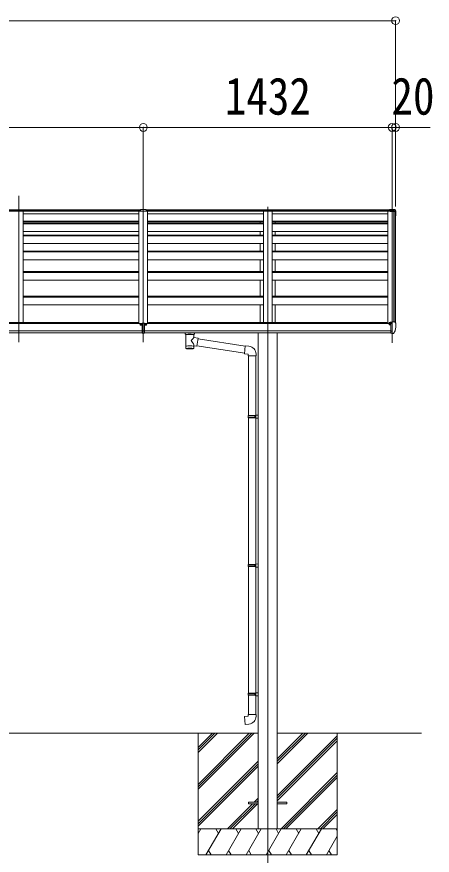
# Model space of a CAD drawing. Units: millimetres at full size. Extents: x -12578 to 12718, y -8779 to 8681.
# Drawn here: x 6940 to 9331, y -5637 to -815 of the extents above; entities that cross this region are included whole.
import ezdxf
from ezdxf.enums import TextEntityAlignment as Align

# ---------------------------------------------------------------- set-up
doc = ezdxf.new("R2010")
doc.units = ezdxf.units.MM
doc.header["$LTSCALE"] = 45
doc.header["$PDMODE"] = 32
doc.header["$PDSIZE"] = 45
for name, color, linetype, lineweight in [('0-0_0', 7, 'Continuous', 9), ('0-1_本体', 4, 'Continuous', 9), ('0-2_部品', 7, 'Continuous', 9), ('0-8_PARTS2', 2, 'Continuous', 9), ('0-A_寸法', 6, 'Continuous', 9)]:
    doc.layers.add(name, color=color, linetype=linetype, lineweight=lineweight)
doc.styles.add('ＭＳ ゴシック', font='')
doc.styles.get('ＭＳ ゴシック').set_extended_font_data('MS Gothic')

msp = doc.modelspace()

# ---------------------------------------------------------------- linework, layer by layer
at = {"layer": '0-0_0'}
for p, q in [((6509.08, -4935.23), (8329.07, -4935.23)), ((7984.07, -4935.23), (7984.07, -5635.23)), ((7984.07, -5229.41), (8278.25, -4935.23)), ((7984.07, -5243.55), (8292.39, -4935.23)), ((7984.07, -5257.69), (8306.53, -4935.23)), ((7984.07, -5045.56), (8094.4, -4935.23)), ((7984.07, -5031.42), (8080.26, -4935.23)), ((7984.07, -5017.28), (8066.12, -4935.23)), ((9268.95, -4935.23), (8439.07, -4935.23)), ((8439.07, -5111.06), (8614.9, -4935.23)), ((8439.07, -5096.92), (8600.76, -4935.23)), ((8439.07, -5082.78), (8586.62, -4935.23)), ((8439.07, -5294.91), (8784.07, -4949.91)), ((8439.07, -5309.05), (8784.07, -4964.05)), ((8784.07, -4935.23), (8784.07, -5635.23)), ((8439.07, -5323.19), (8784.07, -4978.2)), ((7984.07, -5441.54), (8329.07, -5096.54)), ((7984.07, -5455.68), (8329.07, -5110.69)), ((7984.07, -5469.83), (8329.07, -5124.83)), ((8460.88, -5485.23), (8784.07, -5162.04)), ((8475.02, -5485.23), (8784.07, -5176.19)), ((8489.16, -5485.23), (8784.07, -5190.33)), ((8152.51, -5485.23), (8297.17, -5340.58)), ((8166.65, -5485.23), (8311.31, -5340.58)), ((8180.8, -5485.23), (8325.45, -5340.58)), ((8306.17, -5331.58), (8329.07, -5308.68)), ((8320.31, -5331.58), (8329.07, -5322.82)), ((8673.01, -5485.23), (8784.07, -5374.17)), ((8687.15, -5485.23), (8784.07, -5388.32)), ((8701.3, -5486.08), (8784.07, -5403.3)), ((8784.07, -5485.23), (7984.07, -5485.23)), ((7984.07, -5512.74), (7999.95, -5485.23)), ((8028.82, -5635.23), (8115.42, -5485.23)), ((8100.42, -5511.21), (8085.42, -5485.23)), ((8144.29, -5635.23), (8230.89, -5485.23)), ((8215.89, -5511.22), (8200.89, -5485.23)), ((8259.76, -5635.23), (8346.36, -5485.23)), ((8331.36, -5511.21), (8316.36, -5485.23)), ((8375.23, -5635.23), (8461.83, -5485.23)), ((8446.83, -5511.21), (8431.83, -5485.23)), ((8490.7, -5635.23), (8577.3, -5485.23)), ((8562.3, -5511.21), (8547.3, -5485.23)), ((8606.17, -5635.23), (8692.77, -5485.23)), ((8662.77, -5485.23), (8677.77, -5511.21)), ((8778.24, -5485.23), (8784.07, -5495.33)), ((8721.64, -5635.23), (8784.07, -5527.1)), ((7984.07, -5635.23), (8784.07, -5635.23)), ((8043.81, -5609.25), (8058.81, -5635.23)), ((8159.28, -5609.25), (8174.28, -5635.23)), ((8274.76, -5609.25), (8289.75, -5635.23)), ((8390.23, -5609.25), (8405.22, -5635.23)), ((8505.69, -5609.25), (8520.69, -5635.23)), ((8621.16, -5609.25), (8636.16, -5635.23)), ((8736.63, -5609.25), (8751.63, -5635.23))]:
    msp.add_line(p, q, dxfattribs=at)
at = {"layer": '0-1_本体'}
for p, q in [((1955.59, -1924.42), (7652.58, -1924.42)), ((7652.58, -1926), (1955.59, -1926)), ((7684.57, -1924.42), (9084.56, -1924.42)), ((9084.56, -1926), (7684.57, -1926)), ((7656.08, -1931.62), (1952.09, -1931.62)), ((7656.08, -1932.53), (1952.09, -1932.53)), ((6977.08, -1932.53), (6977.08, -2572.32)), ((7643.08, -1947.73), (6977.08, -1947.73)), ((7643.07, -1932.53), (7643.07, -2578.73)), ((9088.06, -1931.62), (7684.57, -1931.62)), ((9088.06, -1932.53), (7684.57, -1932.53)), ((7693.07, -1932.53), (7693.07, -2578.73)), ((7693.07, -1947.73), (8359.07, -1947.73)), ((8359.07, -1932.53), (8359.07, -2572.32)), ((8409.07, -1932.53), (8409.07, -2572.32)), ((8409.07, -1947.73), (9075.07, -1947.73)), ((9075.07, -1932.53), (9075.07, -2578.73)), ((9110.37, -2568.92), (9110.37, -1934.09)), ((9111.07, -1934.09), (9111.07, -2568.92)), ((9119.12, -1934.51), (9111.28, -1934.1)), ((9120.06, -1935.35), (9120.07, -2575.47)), ((7643.08, -1991.26), (6977.08, -1991.26)), ((7643.08, -1992.33), (6977.08, -1992.33)), ((7643.08, -1993.64), (6977.08, -1993.64)), ((6977.08, -2002.47), (7643.08, -2002.47)), ((7643.08, -2005.05), (6977.08, -2005.05)), ((7693.07, -1991.26), (8359.07, -1991.26)), ((7693.07, -1992.33), (8359.07, -1992.33)), ((7693.07, -1993.64), (8359.07, -1993.64)), ((8359.07, -2002.47), (7693.07, -2002.47)), ((8359.07, -2005.05), (7693.07, -2005.05)), ((8341.57, -2002.47), (8341.57, -1993.64)), ((8409.07, -1991.26), (9075.07, -1991.26)), ((8409.07, -1992.33), (9075.07, -1992.33)), ((8409.07, -1993.64), (9075.07, -1993.64)), ((9075.07, -2002.47), (8409.07, -2002.47)), ((9075.07, -2005.05), (8409.07, -2005.05)), ((8426.57, -2002.47), (8426.57, -1993.64)), ((7643.08, -2049.79), (6977.08, -2049.79)), ((6977.08, -2070.38), (7643.08, -2070.38)), ((8359.07, -2049.79), (7693.07, -2049.79)), ((8359.07, -2070.38), (7693.07, -2070.38)), ((8341.57, -2070.38), (8341.57, -2049.79)), ((9075.07, -2049.79), (8409.07, -2049.79)), ((9075.07, -2070.38), (8409.07, -2070.38)), ((8426.57, -2070.38), (8426.57, -2049.79)), ((6977.08, -2073.95), (7643.08, -2073.95)), ((6977.08, -2118.49), (7643.08, -2118.49)), ((8359.07, -2073.95), (7693.07, -2073.95)), ((8359.07, -2118.49), (7693.07, -2118.49)), ((8341.57, -2162.94), (8341.57, -2118.49)), ((9075.07, -2073.95), (8409.07, -2073.95)), ((9075.07, -2118.49), (8409.07, -2118.49)), ((8426.57, -2162.94), (8426.57, -2118.49)), ((6977.08, -2162.94), (7643.08, -2162.94)), ((7643.08, -2167.6), (6977.08, -2167.6)), ((8359.07, -2162.94), (7693.07, -2162.94)), ((8359.07, -2167.6), (7693.07, -2167.6)), ((9075.07, -2162.94), (8409.07, -2162.94)), ((9075.07, -2167.6), (8409.07, -2167.6)), ((6977.08, -2211.87), (7643.08, -2211.87)), ((8359.07, -2211.87), (7693.07, -2211.87)), ((8341.57, -2280.14), (8341.57, -2211.87)), ((9075.07, -2211.87), (8409.07, -2211.87)), ((8426.57, -2280.14), (8426.57, -2211.87)), ((6977.08, -2280.14), (7643.08, -2280.14)), ((6977.08, -2285.87), (7643.08, -2285.87)), ((8359.07, -2280.14), (7693.07, -2280.14)), ((8359.07, -2285.87), (7693.07, -2285.87)), ((9075.07, -2280.14), (8409.07, -2280.14)), ((9075.07, -2285.87), (8409.07, -2285.87)), ((6977.08, -2329.81), (7643.08, -2329.81)), ((8359.07, -2329.81), (7693.07, -2329.81)), ((8341.57, -2421.54), (8341.57, -2329.81)), ((9075.07, -2329.81), (8409.07, -2329.81)), ((8426.57, -2421.54), (8426.57, -2329.81)), ((6977.08, -2421.54), (7643.08, -2421.54)), ((6977.08, -2428.34), (7643.08, -2428.34)), ((8359.07, -2421.54), (7693.07, -2421.54)), ((8359.07, -2428.34), (7693.07, -2428.34)), ((9075.07, -2421.54), (8409.07, -2421.54)), ((9075.07, -2428.34), (8409.07, -2428.34)), ((6977.08, -2471.89), (7643.08, -2471.89)), ((8359.07, -2471.89), (7693.07, -2471.89)), ((8341.57, -2572.32), (8341.57, -2471.89)), ((9075.07, -2471.89), (8409.07, -2471.89)), ((8426.57, -2572.32), (8426.57, -2471.89)), ((7661.58, -2578.73), (1946.58, -2578.73)), ((7638.08, -2572.32), (1970.08, -2572.32)), ((7638.07, -2578.73), (7638.07, -2572.32)), ((7638.07, -2578.73), (7638.07, -2572.4)), ((9093.57, -2578.73), (7674.57, -2578.73)), ((9070.07, -2572.32), (7698.07, -2572.32)), ((7698.07, -2578.73), (7698.07, -2572.32)), ((9070.07, -2578.73), (9070.07, -2572.4)), ((1946.58, -2620.33), (7661.58, -2620.33)), ((7661.58, -2632.17), (1946.58, -2632.1)), ((7674.57, -2620.33), (9093.57, -2620.33)), ((9093.57, -2632.17), (7674.57, -2632.1)), ((8329.07, -2632.11), (8329.07, -5485.23)), ((8439.07, -2632.12), (8439.07, -5485.23))]:
    msp.add_line(p, q, dxfattribs=at)
msp.add_circle((9086.1, -2583.84), 3, dxfattribs=at)
msp.add_arc((9119.06, -1935.51), 1, 6.67014, 87, dxfattribs=at)
at = {"layer": '0-2_部品'}
for p, q in [((7668.07, -1922.42), (7651.57, -1923.43)), ((7668.07, -1923.19), (7651.57, -1924.2)), ((7651.57, -1923.43), (7651.57, -1932.66)), ((7668.07, -1923.92), (7651.57, -1924.92)), ((7668.07, -1924.31), (7651.57, -1925.18)), ((7684.57, -1923.43), (7668.07, -1922.42)), ((7684.57, -1924.2), (7668.07, -1923.19)), ((7684.57, -1924.92), (7668.07, -1923.92)), ((7668.07, -1932.19), (7668.07, -1924.31)), ((7684.57, -1925.18), (7668.07, -1924.31)), ((7684.57, -1923.43), (7684.57, -1932.66)), ((9084.56, -1923.29), (9100.06, -1922.35)), ((9084.56, -1923.29), (9084.56, -1924.06)), ((9084.56, -1924.06), (9084.56, -1924.79)), ((9084.56, -1925.18), (9100.06, -1924.36)), ((9084.56, -1924.79), (9084.56, -1925.18)), ((9084.56, -1925.18), (9084.56, -1927.58)), ((9084.56, -1927.58), (9088.06, -1927.4)), ((9084.56, -1928.88), (9084.56, -1927.58)), ((9100.06, -1922.35), (9104.1, -1922.59)), ((9100.06, -1923.12), (9100.06, -1922.35)), ((9100.06, -1922.35), (9100.06, -1923.12)), ((9100.06, -1923.12), (9100.06, -1923.84)), ((9100.06, -1926.76), (9100.06, -1924.36)), ((9115.86, -1925.2), (9100.06, -1924.36)), ((9110.03, -1922.95), (9116.28, -1923.34)), ((9115.72, -1924.07), (9115.72, -1924.8)), ((9115.86, -1925.2), (9120.28, -1932.61)), ((9117.04, -1923.76), (9121.52, -1930.19)), ((7658.8, -1933.01), (7668.07, -1933.13)), ((7677.33, -1933.01), (7668.07, -1933.13)), ((9084.56, -1928.88), (9088.06, -1928.88)), ((9111.17, -1932.59), (9088.06, -1931.19)), ((9088.06, -1931.19), (9088.06, -1934.09)), ((9111.13, -1934.09), (9088.06, -1934.09)), ((9119.14, -1934.51), (9111.13, -1934.09)), ((9111.17, -1931.93), (9119.22, -1932.32)), ((9111.17, -1932.59), (9119.22, -1933.01)), ((9120.56, -1936.68), (9120.56, -1936)), ((9121.52, -1930.19), (9121.52, -1933.71)), ((9122.06, -1931.91), (9122.06, -1936)), ((9122.06, -1936.68), (9122.06, -1936)), ((7653.59, -2583.99), (7653.59, -2585.64)), ((7653.59, -2584.89), (7654.59, -2584.89)), ((7654.59, -2585.64), (7654.59, -2583.99)), ((7655.59, -2584.74), (7656.59, -2584.74)), ((7661.57, -2576.31), (7661.56, -2635.17)), ((7680.54, -2584.74), (7679.54, -2584.74)), ((7681.54, -2583.99), (7681.54, -2585.64)), ((7681.54, -2584.89), (7682.54, -2584.89)), ((7682.54, -2585.64), (7682.54, -2583.99)), ((9083.57, -2574.77), (9083.57, -2578.73)), ((9098.57, -2573.61), (9084.57, -2573.66)), ((9088.07, -2573.65), (9088.07, -2571.75)), ((9088.57, -2583.84), (9088.27, -2583.84)), ((9089.1, -2583.84), (9088.57, -2583.84)), ((9088.9, -2571.34), (9098.57, -2570.62)), ((9093.57, -2578.65), (9100.07, -2578.26)), ((9098.57, -2569.84), (9100.07, -2569.84)), ((9098.57, -2569.84), (9098.57, -2576.01)), ((9100.07, -2637.42), (9100.07, -2568.92)), ((9115.16, -2569.49), (9119.23, -2575.3)), ((9122.07, -2578.29), (9122.07, -2578.92)), ((7661.57, -2622.01), (7674.57, -2622.01)), ((7908.57, -2638.22), (7908.57, -2632.1)), ((7912.67, -2642.72), (7912.65, -2723.01)), ((7958.47, -2660.29), (7958.47, -2642.71)), ((7962.57, -2638.22), (7962.57, -2632.1)), ((9093.57, -2634.22), (9099.07, -2634.22)), ((9099.57, -2635.22), (9099.07, -2634.22)), ((9100.07, -2635.22), (9099.57, -2635.22)), ((9101.57, -2637.33), (9100.07, -2637.42)), ((9101.57, -2637.33), (9105.28, -2637.1)), ((9107.69, -2635.61), (9117.44, -2620.23)), ((7983.69, -2664.2), (7958.47, -2660.29)), ((7983.69, -2664.2), (7976.67, -2709.46)), ((8255.13, -2708.37), (7983.38, -2666.21)), ((7958.49, -2723.01), (7958.47, -2706.38)), ((7958.47, -2706.64), (7976.67, -2709.46)), ((8251.46, -2750.31), (7976.94, -2707.72)), ((8275.99, -2709.93), (8255.15, -2708.11)), ((8271.07, -2765.68), (8317.07, -2765.68)), ((8273.07, -2765.68), (8273.07, -3108.71)), ((8315.07, -2765.68), (8315.07, -3106.15)), ((8317.07, -2765.68), (8317.07, -2754.76)), ((8271.07, -3110.71), (8272.07, -3108.71)), ((8271.07, -3110.71), (8315.07, -3110.71)), ((8271.07, -3110.71), (8271.07, -3118.71)), ((8271.07, -3118.71), (8315.07, -3118.71)), ((8271.07, -3118.71), (8272.07, -3120.71)), ((8272.07, -3108.71), (8315.07, -3108.71)), ((8272.07, -3120.71), (8315.07, -3120.71)), ((8273.07, -3120.71), (8273.07, -3964.89)), ((8310.59, -3110.71), (8310.16, -3108.71)), ((8313.07, -3106.21), (8329.07, -3105.74)), ((8313.07, -3108.21), (8313.07, -3106.21)), ((8313.07, -3108.21), (8315.07, -3108.21)), ((8313.07, -3123.21), (8313.07, -3121.21)), ((8313.07, -3123.21), (8329.07, -3123.68)), ((8315.07, -3123.27), (8315.07, -3962.34)), ((8329.07, -3105.74), (8329.07, -3123.68)), ((8271.07, -3966.89), (8272.07, -3964.89)), ((8271.07, -3966.89), (8315.07, -3966.89)), ((8271.07, -3966.89), (8271.07, -3974.89)), ((8271.07, -3974.89), (8315.07, -3974.89)), ((8271.07, -3974.89), (8272.07, -3976.89)), ((8272.07, -3964.89), (8315.07, -3964.89)), ((8272.07, -3976.89), (8315.07, -3976.89)), ((8273.07, -3976.89), (8273.07, -4705.08)), ((8310.59, -3966.89), (8310.16, -3964.89)), ((8313.07, -3962.39), (8329.07, -3961.92)), ((8313.07, -3964.39), (8313.07, -3962.39)), ((8313.07, -3964.39), (8315.07, -3964.39)), ((8313.07, -3979.39), (8313.07, -3977.39)), ((8313.07, -3979.39), (8329.07, -3979.86)), ((8315.07, -3979.45), (8315.07, -4702.52)), ((8329.07, -3961.92), (8329.07, -3979.86)), ((8271.07, -4707.08), (8272.07, -4705.08)), ((8271.07, -4707.08), (8315.07, -4707.08)), ((8271.07, -4707.08), (8271.07, -4715.08)), ((8271.07, -4715.08), (8315.07, -4715.08)), ((8271.07, -4715.08), (8272.07, -4717.08)), ((8272.07, -4705.08), (8315.07, -4705.08)), ((8272.07, -4717.08), (8315.07, -4717.08)), ((8273.07, -4717.08), (8273.07, -4827.08)), ((8310.59, -4707.08), (8310.16, -4705.08)), ((8313.07, -4702.58), (8329.07, -4702.11)), ((8313.07, -4704.58), (8313.07, -4702.58)), ((8313.07, -4704.58), (8315.07, -4704.58)), ((8313.07, -4719.58), (8313.07, -4717.58)), ((8313.07, -4719.58), (8329.07, -4720.05)), ((8315.07, -4719.64), (8315.07, -4827.08)), ((8329.07, -4702.11), (8329.07, -4720.05)), ((8271.07, -4827.08), (8317.07, -4827.08)), ((8271.07, -4837.08), (8271.07, -4827.08)), ((8317.07, -4827.08), (8317.07, -4838))]:
    msp.add_line(p, q, dxfattribs=at)
at = {"layer": '0-2_部品', "color": 4}
for p, q in [((8274.27, -5331.58), (8274.27, -5340.58)), ((8274.27, -5331.58), (8329.07, -5331.58)), ((8274.27, -5340.58), (8329.07, -5340.58)), ((8439.07, -5331.58), (8493.87, -5331.58)), ((8439.07, -5340.58), (8493.87, -5340.58)), ((8493.87, -5331.58), (8493.87, -5340.58))]:
    msp.add_line(p, q, dxfattribs=at)
at = {"layer": '0-2_部品'}
for points in [[(7668.07, -1924.31), (7668.07, -1923.92), (7668.07, -1923.19), (7668.07, -1922.42)], [(9100.06, -1926.76), (9088.06, -1927.18), (9088.06, -1930.55)], [(9100.06, -1924.36), (9100.06, -1923.84), (9100.06, -1923.12)], [(9116.28, -1923.34), (9116.16, -1923.34), (9115.83, -1923.56), (9115.72, -1924.07)], [(9115.72, -1924.8), (9115.78, -1925.01), (9115.86, -1925.2)], [(7651.57, -1931.99), (7668.07, -1932.19), (7684.57, -1931.99)], [(9111.17, -1931.93), (9088.06, -1930.55), (9088.06, -1931.19)], [(7652.59, -2583.84), (7651.59, -2583.84), (7651.59, -2584.74), (7652.59, -2584.74)], [(7654.59, -2582.94), (7654.59, -2582.04), (7653.59, -2582.04), (7653.59, -2582.94)], [(7653.59, -2585.64), (7653.59, -2586.54), (7654.59, -2586.54), (7654.59, -2585.64)], [(7656.59, -2584.74), (7656.59, -2583.84), (7655.59, -2583.84)], [(7661.57, -2576.31), (7674.57, -2576.31), (7674.57, -2635.17), (7661.56, -2635.17)], [(7679.54, -2584.74), (7679.54, -2583.84), (7680.54, -2583.84)], [(7681.54, -2582.94), (7681.54, -2582.04), (7682.54, -2582.04), (7682.54, -2582.94)], [(7682.54, -2585.64), (7682.54, -2586.54), (7681.54, -2586.54), (7681.54, -2585.64)], [(7683.54, -2583.84), (7684.54, -2583.84), (7684.54, -2584.74), (7683.54, -2584.74)], [(9083.57, -2582.22), (9083.57, -2583.84), (9083.1, -2583.84)], [(9088.27, -2582.65), (9088.27, -2583.84), (9083.57, -2583.84)], [(9088.9, -2571.34), (9088.73, -2571.36), (9088.57, -2571.39), (9088.43, -2571.43), (9088.3, -2571.48), (9088.2, -2571.54), (9088.13, -2571.61), (9088.08, -2571.68), (9088.07, -2571.75)], [(9093.57, -2634.22), (9093.57, -2576.01), (9098.57, -2576.01)], [(9100.07, -2568.92), (9112.07, -2568.92), (9114.4, -2569.06)], [(7908.61, -2638.28), (7908.58, -2637.92), (7908.83, -2636.96), (7909.35, -2636.08), (7910.15, -2635.24), (7911.27, -2634.44), (7912.67, -2633.72)], [(7908.61, -2638.16), (7908.58, -2638.52), (7908.83, -2639.48), (7909.35, -2640.36), (7910.15, -2641.2), (7911.27, -2642), (7912.67, -2642.72)], [(7958.47, -2633.73), (7958.7, -2633.82), (7960.06, -2634.56), (7961.17, -2635.41), (7961.93, -2636.27), (7962.39, -2637.17), (7962.56, -2638.06)], [(7958.47, -2642.71), (7958.7, -2642.61), (7960.06, -2641.88), (7961.17, -2641.03), (7961.93, -2640.17), (7962.39, -2639.27), (7962.56, -2638.38)], [(9100.07, -2623.53), (9096.91, -2623.12), (9093.57, -2622.69)], [(8255.15, -2708.11), (8251.15, -2753.94), (8271.07, -2755.68), (8271.07, -2765.68)], [(8310.59, -3110.71), (8310.59, -3118.71), (8310.16, -3120.71)], [(8313.07, -3121.21), (8315.07, -3121.21), (8315.07, -3108.21)], [(8310.59, -3966.89), (8310.59, -3974.89), (8310.16, -3976.89)], [(8313.07, -3977.39), (8315.07, -3977.39), (8315.07, -3964.39)], [(8310.59, -4707.08), (8310.59, -4715.08), (8310.16, -4717.08)], [(8313.07, -4717.58), (8315.07, -4717.58), (8315.07, -4704.58)], [(8275.99, -4882.83), (8255.15, -4884.65), (8251.15, -4838.83), (8271.07, -4837.08)]]:
    msp.add_lwpolyline(points, dxfattribs=at)
for centre, radius, start, end in [((9119.5, -1719.51), 203.67, 265.66569, 267.33529), ((9116.22, -1924.34), 1, 34.92333, 86.50831), ((9119.07, -1936), 1.5, 0.10179, 87.11637), ((9119.07, -1936), 2.99, 0.10179, 87.11637), ((8921.56, -1936.33), 199.01, 355.91195, 359.99961), ((8921.56, -1936.68), 199.01, 355.91198, 359.99961), ((8921.57, -1936.68), 200.5, 351.88835, 359.99962), ((9118.8, -1935.52), 3.27, 33.61079, 63.09912), ((9086.07, -2583.84), 2.5, 28.35764, 180), ((9086.07, -2583.84), 2.5, 0, 28.35764), ((9114.34, -2570.06), 1, 35, 86.5), ((8929.58, -2578.92), 192.49, 347.8767, 359.9992), ((9119.07, -2578.29), 3, 0, 87), ((7925.64, -2683.44), 51.38, 92.46126, 104.61963), ((7945.52, -2683.44), 51.38, 75.38037, 87.53874), ((9105.09, -2634.11), 3, 273.5, 330), ((9114.84, -2618.73), 3, 330, 348.16652), ((8272.07, -2754.76), 45, 0, 85), ((8272.07, -4838), 45, 275, 0)]:
    msp.add_arc(centre, radius, start, end, dxfattribs=at)
for centre, major_axis, ratio, start_param, end_param in [((7651.73, -1932.42), (8.19, -0.54), 0.030654, 4.6941949, 5.7567039), ((7684.4, -1932.42), (8.19, 0.54), 0.030654, 3.6680741, 4.730583), ((9119.06, -1935.87), (0.11, 3.55), 0.844901, 5.9032824, 6.268104), ((9119.06, -1931.91), (0, -3.01), 0.996195, 1.5707963, 2.1816616), ((7654.09, -2584.29), (5.9, 0), 0.9, 6.2831853, 9.424778), ((7652.59, -2582.94), (-1, 0), 0.9, 1.5707963, 3.1415927), ((7652.59, -2585.64), (1, 0), 0.9, 6.2831853, 7.8539816), ((7652.59, -2583.99), (1, 0), 0.9, 6.2831853, 6.9023328), ((7655.59, -2582.94), (1, 0), 0.9, 3.1415927, 4.712389), ((7655.59, -2583.99), (-1, 0), 0.9, 5.6640378, 6.2831853), ((7655.59, -2585.64), (-1, 0), 0.9, 4.712389, 6.2831853), ((7682.04, -2584.29), (-5.9, 0), 0.9, 3.1415927, 6.2831853), ((7680.54, -2582.94), (-1, 0), 0.9, 1.5707963, 3.1415927), ((7680.54, -2585.64), (1, 0), 0.9, 6.2831853, 7.8539816), ((7680.54, -2583.99), (1, 0), 0.9, 6.2831853, 6.9023328), ((7683.54, -2582.94), (1, 0), 0.9, 3.1415927, 4.712389), ((7683.54, -2583.99), (-1, 0), 0.9, 5.6640378, 6.2831853), ((7683.54, -2585.64), (-1, 0), 0.9, 4.712389, 6.2831853), ((9084.57, -2574.77), (0.02, 1.1), 0.906239, 0.0206394, 1.5914357), ((7935.57, -2643.91), (-22.91, -0.42), 0.072511, 4.711586, 6.2823824), ((7935.59, -2642.28), (-22.91, -0.42), 0.072511, 4.711586, 6.2823824), ((7935.54, -2642.29), (22.92, -0.42), 0.07247, 0.0008089, 1.5716053), ((7935.54, -2643.91), (22.92, -0.42), 0.07247, 0.0008089, 1.5716053), ((7946.57, -2638.22), (16, 0), 0.361356, 0, 0.0194874), ((7946.57, -2638.22), (16, 0), 0.361356, 6.2636979, 6.2831853), ((7935.57, -2679.84), (-22.81, 26.62), 0.234429, 3.1563334, 4.5976381), ((7938.12, -2682.49), (20.32, 22.25), 0.045535, 4.9756507, 6.2441899), ((7935.57, -2723.01), (22.92, 0), 0.101955, 6.2829723, 9.4248207), ((7935.57, -2723.01), (22.92, 0), 0.101955, 3.1415499, 6.2833984), ((7935.57, -2710.57), (22.91, 0), 0.122865, 6.2831853, 9.424778)]:
    msp.add_ellipse(centre, major_axis=major_axis, ratio=ratio, start_param=start_param, end_param=end_param, dxfattribs=at)
for centre, major_axis in [((7654.09, -2583.99), (5.9, 0)), ((7682.04, -2583.99), (-5.9, 0))]:
    msp.add_ellipse(centre, major_axis=major_axis, ratio=0.9, dxfattribs=at)
at = {"layer": '0-8_PARTS2'}
for p, q in [((6952.09, -1844.45), (6952.08, -2686)), ((9100.06, -1871.1), (9100.07, -2689.86)), ((7668.07, -2686), (7668.07, -1881.75)), ((8384.07, -2689.86), (8384.07, -1908.4)), ((8384.07, -2508.08), (8384.07, -5703.23))]:
    msp.add_line(p, q, dxfattribs=at)
at = {"layer": '0-A_寸法'}
for p, q in [((1920.1, -837.45), (9120.06, -837.45)), ((1940.09, -1451.34), (7668.07, -1451.34)), ((7668.07, -1451.34), (7668.07, -1906.91)), ((7668.07, -1451.34), (9100.06, -1451.34)), ((9100.06, -1451.34), (9100.06, -1906.91)), ((9100.06, -1451.34), (9120.06, -1451.34)), ((9120.06, -1451.34), (9120.06, -1906.91))]:
    msp.add_line(p, q, dxfattribs=at)
msp.add_lwpolyline([(9120.06, -837.45), (9120.06, -1451.34), (9320.06, -1451.34)], dxfattribs=at)
for p in [(9120.06, -837.45), (7668.07, -1451.34), (9100.06, -1451.34), (9120.06, -1451.34)]:
    msp.add_point(p, dxfattribs=at)

# ---------------------------------------------------------------- texts
at = {"layer": '0-A_寸法', "color": 7, "style": 'ＭＳ ゴシック', "width": 0.85}
for s, p in [('1432', (8136.56, -1442.34)), ('20', (9096.31, -1442.34))]:
    msp.add_text(s, height=214.4, dxfattribs=at).set_placement(p, align=Align.BOTTOM_LEFT)

doc.saveas('drawing.dxf')
